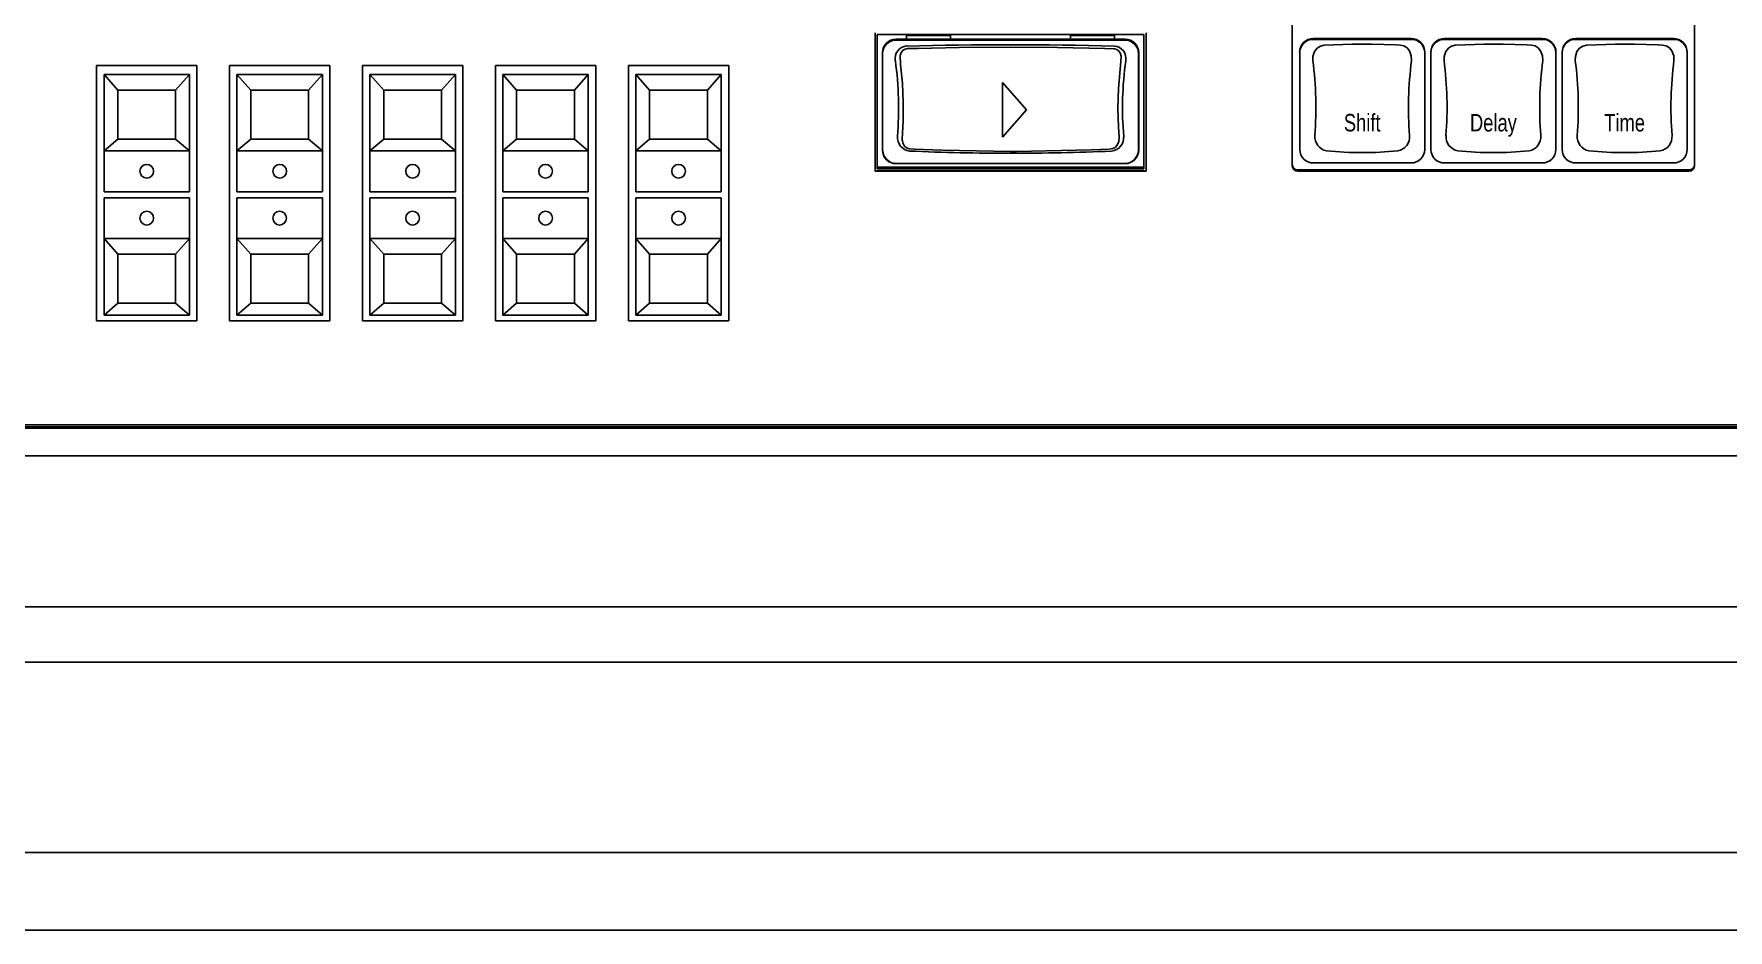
# Model space of a CAD drawing. Header units: inches. Extents: x 0.6 to 61.5, y 0.9 to 41.7.
# Drawn here: x 14.76 to 24.45, y 13.73 to 18.86 of the extents above; entities that cross this region are included whole.
import ezdxf
from ezdxf.enums import TextEntityAlignment as Align

# ---------------------------------------------------------------- set-up
doc = ezdxf.new("R2010")
doc.units = ezdxf.units.IN
doc.header["$MEASUREMENT"] = 0
doc.layers.add('KEYCAP LABELS', color=2, linetype='Continuous')
doc.layers.add('OBJECT', color=7, linetype='Continuous')
doc.styles.get("Standard").update_dxf_attribs({"font": 'arial.ttf'})

msp = doc.modelspace()

# ---------------------------------------------------------------- linework, layer by layer
at = {"layer": 'KEYCAP LABELS'}
for p, q in [((20.2989, 18.5806), (20.4366, 18.4244)), ((20.2989, 18.2681), (20.2989, 18.5806)), ((20.2989, 18.2681), (20.4366, 18.4244))]:
    msp.add_line(p, q, dxfattribs=at)
at = {"layer": 'OBJECT'}
for p, q in [((21.9552, 21.8054), (21.9552, 18.1052)), ((24.2542, 18.1052), (24.2542, 21.8054)), ((19.5702, 18.8655), (19.5702, 18.0743)), ((21.1072, 18.8547), (19.5822, 18.8547)), ((19.5822, 18.8547), (19.5822, 18.0873)), ((20.9992, 18.8284), (19.6902, 18.8284)), ((19.6902, 18.8284), (19.6904, 18.824)), ((19.6904, 18.824), (20.9989, 18.824)), ((19.7502, 18.8494), (19.7502, 18.8547)), ((20.0022, 18.8494), (19.7502, 18.8494)), ((19.7502, 18.8494), (19.7502, 18.8284)), ((20.0022, 18.8494), (20.0022, 18.8547)), ((20.0022, 18.8284), (20.0022, 18.8494)), ((20.6872, 18.8494), (20.6872, 18.8547)), ((20.6872, 18.8494), (20.9392, 18.8494)), ((20.6872, 18.8284), (20.6872, 18.8494)), ((20.9392, 18.8494), (20.9392, 18.8547)), ((20.9392, 18.8494), (20.9392, 18.8284)), ((20.9989, 18.824), (20.9992, 18.8284)), ((21.1072, 18.0873), (21.1072, 18.8547)), ((21.1192, 18.0743), (21.1192, 18.8655)), ((22.6342, 18.832), (22.0752, 18.832)), ((22.0754, 18.8276), (22.6339, 18.8276)), ((23.3842, 18.832), (22.8252, 18.832)), ((22.8254, 18.8276), (23.3839, 18.8276)), ((24.1342, 18.832), (23.5752, 18.832)), ((23.5754, 18.8276), (24.1339, 18.8276)), ((19.6124, 18.7472), (19.6122, 18.7512)), ((19.6122, 18.7512), (19.6122, 18.1976)), ((21.0772, 18.7512), (21.077, 18.7472)), ((21.0772, 18.1976), (21.0772, 18.7512)), ((21.9974, 18.7508), (21.9972, 18.7547)), ((22.7122, 18.7547), (22.7119, 18.7508)), ((22.7474, 18.7508), (22.7472, 18.7547)), ((23.4622, 18.7547), (23.4619, 18.7508)), ((23.4974, 18.7508), (23.4972, 18.7547)), ((24.2122, 18.7547), (24.2119, 18.7508)), ((15.6939, 18.6774), (15.1199, 18.6774)), ((15.1199, 18.6774), (15.1199, 17.2177)), ((15.1628, 18.627), (15.2415, 18.538)), ((15.651, 18.627), (15.1628, 18.627)), ((15.1628, 18.627), (15.1628, 17.9564)), ((15.651, 18.627), (15.5722, 18.538)), ((15.651, 17.9564), (15.651, 18.627)), ((15.6939, 17.2177), (15.6939, 18.6774)), ((16.4539, 18.6774), (15.8799, 18.6774)), ((15.8799, 18.6774), (15.8799, 17.2177)), ((15.9228, 18.627), (16.0015, 18.538)), ((16.411, 18.627), (15.9228, 18.627)), ((15.9228, 18.627), (15.9228, 17.9564)), ((16.411, 18.627), (16.3322, 18.538)), ((16.411, 17.9564), (16.411, 18.627)), ((16.4539, 17.2177), (16.4539, 18.6774)), ((17.2139, 18.6774), (16.6399, 18.6774)), ((16.6399, 18.6774), (16.6399, 17.2177)), ((16.6828, 18.627), (16.7615, 18.538)), ((17.171, 18.627), (16.6828, 18.627)), ((16.6828, 18.627), (16.6828, 17.9564)), ((17.171, 18.627), (17.0922, 18.538)), ((17.171, 17.9564), (17.171, 18.627)), ((17.2139, 17.2177), (17.2139, 18.6774)), ((17.9739, 18.6774), (17.3999, 18.6774)), ((17.3999, 18.6774), (17.3999, 17.2177)), ((17.4428, 18.627), (17.5215, 18.538)), ((17.931, 18.627), (17.4428, 18.627)), ((17.4428, 18.627), (17.4428, 17.9564)), ((17.931, 18.627), (17.8522, 18.538)), ((17.931, 17.9564), (17.931, 18.627)), ((17.9739, 17.2177), (17.9739, 18.6774)), ((18.7339, 18.6774), (18.1599, 18.6774)), ((18.1599, 18.6774), (18.1599, 17.2177)), ((18.2028, 18.627), (18.2815, 18.538)), ((18.691, 18.627), (18.2028, 18.627)), ((18.2028, 18.627), (18.2028, 17.9564)), ((18.691, 18.627), (18.6122, 18.538)), ((18.691, 17.9564), (18.691, 18.627)), ((18.7339, 17.2177), (18.7339, 18.6774)), ((15.5722, 18.538), (15.2415, 18.538)), ((15.2415, 18.538), (15.2415, 18.2573)), ((15.5722, 18.2573), (15.5722, 18.538)), ((16.3322, 18.538), (16.0015, 18.538)), ((16.0015, 18.538), (16.0015, 18.2573)), ((16.3322, 18.2573), (16.3322, 18.538)), ((17.0922, 18.538), (16.7615, 18.538)), ((16.7615, 18.538), (16.7615, 18.2573)), ((17.0922, 18.2573), (17.0922, 18.538)), ((17.8522, 18.538), (17.5215, 18.538)), ((17.5215, 18.538), (17.5215, 18.2573)), ((17.8522, 18.2573), (17.8522, 18.538)), ((18.6122, 18.538), (18.2815, 18.538)), ((18.2815, 18.538), (18.2815, 18.2573)), ((18.6122, 18.2573), (18.6122, 18.538)), ((15.1628, 18.1903), (15.2415, 18.2573)), ((15.2415, 18.2573), (15.5722, 18.2573)), ((15.651, 18.1903), (15.5722, 18.2573)), ((15.9228, 18.1903), (16.0015, 18.2573)), ((16.0015, 18.2573), (16.3322, 18.2573)), ((16.411, 18.1903), (16.3322, 18.2573)), ((16.6828, 18.1903), (16.7615, 18.2573)), ((16.7615, 18.2573), (17.0922, 18.2573)), ((17.171, 18.1903), (17.0922, 18.2573)), ((17.4428, 18.1903), (17.5215, 18.2573)), ((17.5215, 18.2573), (17.8522, 18.2573)), ((17.931, 18.1903), (17.8522, 18.2573)), ((18.2028, 18.1903), (18.2815, 18.2573)), ((18.2815, 18.2573), (18.6122, 18.2573)), ((18.691, 18.1903), (18.6122, 18.2573)), ((15.1628, 18.1903), (15.651, 18.1903)), ((15.9228, 18.1903), (16.411, 18.1903)), ((16.6828, 18.1903), (17.171, 18.1903)), ((17.4428, 18.1903), (17.931, 18.1903)), ((18.2028, 18.1903), (18.691, 18.1903)), ((19.6122, 18.1976), (19.6124, 18.1941)), ((19.6124, 18.1925), (19.6126, 18.1889)), ((21.0768, 18.1889), (21.077, 18.1925)), ((21.077, 18.1941), (21.0772, 18.1976)), ((22.634, 18.1206), (22.0754, 18.1206)), ((23.384, 18.1206), (22.8254, 18.1206)), ((24.134, 18.1206), (23.5754, 18.1206)), ((21.1192, 18.0754), (19.5702, 18.0754)), ((19.5702, 18.0743), (21.1192, 18.0743)), ((21.1072, 18.0961), (19.5822, 18.0961)), ((19.5822, 18.0873), (21.1072, 18.0873)), ((24.2229, 18.0806), (21.9864, 18.0806)), ((21.9864, 18.0743), (24.2229, 18.0743)), ((15.1628, 17.9564), (15.651, 17.9564)), ((15.651, 17.9219), (15.1628, 17.9219)), ((15.1628, 17.9219), (15.1628, 17.2513)), ((15.651, 17.9219), (15.651, 17.2513)), ((15.9228, 17.9564), (16.411, 17.9564)), ((16.411, 17.9219), (15.9228, 17.9219)), ((15.9228, 17.9219), (15.9228, 17.2513)), ((16.411, 17.9219), (16.411, 17.2513)), ((16.6828, 17.9564), (17.171, 17.9564)), ((17.171, 17.9219), (16.6828, 17.9219)), ((16.6828, 17.9219), (16.6828, 17.2513)), ((17.171, 17.9219), (17.171, 17.2513)), ((17.4428, 17.9564), (17.931, 17.9564)), ((17.931, 17.9219), (17.4428, 17.9219)), ((17.4428, 17.9219), (17.4428, 17.2513)), ((17.931, 17.9219), (17.931, 17.2513)), ((18.2028, 17.9564), (18.691, 17.9564)), ((18.691, 17.9219), (18.2028, 17.9219)), ((18.2028, 17.9219), (18.2028, 17.2513)), ((18.691, 17.9219), (18.691, 17.2513)), ((15.1628, 17.688), (15.2415, 17.5991)), ((15.651, 17.688), (15.1628, 17.688)), ((15.651, 17.688), (15.5722, 17.5991)), ((15.9228, 17.688), (16.0015, 17.5991)), ((16.411, 17.688), (15.9228, 17.688)), ((16.411, 17.688), (16.3322, 17.5991)), ((16.6828, 17.688), (16.7615, 17.5991)), ((17.171, 17.688), (16.6828, 17.688)), ((17.171, 17.688), (17.0922, 17.5991)), ((17.4428, 17.688), (17.5215, 17.5991)), ((17.931, 17.688), (17.4428, 17.688)), ((17.931, 17.688), (17.8522, 17.5991)), ((18.2028, 17.688), (18.2815, 17.5991)), ((18.691, 17.688), (18.2028, 17.688)), ((18.691, 17.688), (18.6122, 17.5991)), ((15.5722, 17.5991), (15.2415, 17.5991)), ((15.2415, 17.5991), (15.2415, 17.3184)), ((15.5722, 17.3184), (15.5722, 17.5991)), ((16.3322, 17.5991), (16.0015, 17.5991)), ((16.0015, 17.5991), (16.0015, 17.3184)), ((16.3322, 17.3184), (16.3322, 17.5991)), ((17.0922, 17.5991), (16.7615, 17.5991)), ((16.7615, 17.5991), (16.7615, 17.3184)), ((17.0922, 17.3184), (17.0922, 17.5991)), ((17.8522, 17.5991), (17.5215, 17.5991)), ((17.5215, 17.5991), (17.5215, 17.3184)), ((17.8522, 17.3184), (17.8522, 17.5991)), ((18.6122, 17.5991), (18.2815, 17.5991)), ((18.2815, 17.5991), (18.2815, 17.3184)), ((18.6122, 17.3184), (18.6122, 17.5991)), ((15.1628, 17.2513), (15.2415, 17.3184)), ((15.1628, 17.2513), (15.651, 17.2513)), ((15.2415, 17.3184), (15.5722, 17.3184)), ((15.651, 17.2513), (15.5722, 17.3184)), ((15.9228, 17.2513), (16.0015, 17.3184)), ((15.9228, 17.2513), (16.411, 17.2513)), ((16.0015, 17.3184), (16.3322, 17.3184)), ((16.411, 17.2513), (16.3322, 17.3184)), ((16.6828, 17.2513), (16.7615, 17.3184)), ((16.6828, 17.2513), (17.171, 17.2513)), ((16.7615, 17.3184), (17.0922, 17.3184)), ((17.171, 17.2513), (17.0922, 17.3184)), ((17.4428, 17.2513), (17.5215, 17.3184)), ((17.4428, 17.2513), (17.931, 17.2513)), ((17.5215, 17.3184), (17.8522, 17.3184)), ((17.931, 17.2513), (17.8522, 17.3184)), ((18.2028, 17.2513), (18.2815, 17.3184)), ((18.2028, 17.2513), (18.691, 17.2513)), ((18.2815, 17.3184), (18.6122, 17.3184)), ((18.691, 17.2513), (18.6122, 17.3184)), ((15.1199, 17.2177), (15.6939, 17.2177)), ((15.8799, 17.2177), (16.4539, 17.2177)), ((16.6399, 17.2177), (17.2139, 17.2177)), ((17.3999, 17.2177), (17.9739, 17.2177)), ((18.1599, 17.2177), (18.7339, 17.2177)), ((1.2992, 16.6118), (31.1797, 16.6118)), ((31.1805, 16.6038), (1.2992, 16.6038)), ((31.1797, 16.6226), (1.3112, 16.6226)), ((31.181, 16.4452), (1.2992, 16.4452)), ((34.1692, 15.5825), (1.2992, 15.5825)), ((34.1692, 15.2654), (1.2992, 15.2654)), ((34.1692, 14.1784), (1.2992, 14.1784)), ((1.2992, 13.7336), (34.1692, 13.7336))]:
    msp.add_line(p, q, dxfattribs=at)
at = {"layer": 'OBJECT', "flags": 128}
for points in [[(19.6904, 18.8239), (19.6904, 18.824), (19.6904, 18.824)], [(20.999, 18.8239), (20.3447, 18.8239), (19.6904, 18.8239)], [(22.0726, 18.7074), (22.0726, 18.7074), (22.0732, 18.7294), (22.0822, 18.7579), (22.0977, 18.7779), (22.1155, 18.7894), (22.1366, 18.7939), (22.1932, 18.7969), (22.2999, 18.8002), (22.4106, 18.8001), (22.5461, 18.7954), (22.5715, 18.794), (22.5925, 18.7899), (22.6111, 18.7784), (22.6247, 18.7622), (22.6354, 18.734), (22.6368, 18.7074), (22.6368, 18.7074)], [(22.8226, 18.7074), (22.8226, 18.7074), (22.8232, 18.7294), (22.8322, 18.7579), (22.8477, 18.7779), (22.8655, 18.7894), (22.8866, 18.7939), (22.9432, 18.7969), (23.0499, 18.8002), (23.1606, 18.8001), (23.2961, 18.7954), (23.3215, 18.794), (23.3425, 18.7899), (23.3611, 18.7784), (23.3747, 18.7622), (23.3854, 18.734), (23.3868, 18.7074), (23.3868, 18.7074)], [(23.5726, 18.7074), (23.5726, 18.7074), (23.5732, 18.7294), (23.5822, 18.7579), (23.5977, 18.7779), (23.6155, 18.7894), (23.6366, 18.7939), (23.6932, 18.7969), (23.7999, 18.8002), (23.9106, 18.8001), (24.0461, 18.7954), (24.0715, 18.794), (24.0925, 18.7899), (24.1111, 18.7784), (24.1247, 18.7622), (24.1354, 18.734), (24.1368, 18.7074), (24.1368, 18.7074)], [(19.6135, 18.7464), (19.6126, 18.7468), (19.6124, 18.7472)], [(19.6124, 18.1941), (19.6124, 18.1941), (19.6124, 18.1942), (19.6124, 18.1944), (19.6124, 18.1953), (19.6124, 18.1986), (19.6124, 18.2117), (19.6124, 18.2636), (19.6124, 18.4707), (19.6124, 18.678), (19.6124, 18.7299), (19.6124, 18.7429), (19.6124, 18.7461), (19.6124, 18.7469), (19.6124, 18.7471), (19.6124, 18.7472), (19.6124, 18.7472), (19.6124, 18.7472), (19.6124, 18.7472), (19.6124, 18.7472)], [(19.6135, 18.7464), (19.6135, 18.4698), (19.6135, 18.3149), (19.6135, 18.2468), (19.6135, 18.22), (19.6135, 18.1928)], [(20.3447, 18.187), (20.379, 18.187), (20.8067, 18.196), (20.9074, 18.2002), (20.9293, 18.2026), (20.9419, 18.2092), (20.9542, 18.222), (20.9633, 18.2436), (20.9646, 18.2674), (20.9608, 18.3253), (20.9582, 18.4344), (20.9613, 18.5459), (20.9751, 18.7006), (20.9767, 18.732), (20.9706, 18.7515), (20.9625, 18.7627), (20.9518, 18.7705), (20.9388, 18.7742), (20.8842, 18.7757), (20.6139, 18.7809), (20.3426, 18.7826), (20.0501, 18.7806), (19.8141, 18.776), (19.7553, 18.7744), (19.7422, 18.7724), (19.7307, 18.7662), (19.7194, 18.7526), (19.7134, 18.7359), (19.7164, 18.683), (19.7263, 18.5746), (19.7309, 18.4662), (19.73, 18.3591), (19.7243, 18.2572), (19.7284, 18.2356), (19.7389, 18.2171), (19.7505, 18.207), (19.7654, 18.2013), (19.798, 18.1995), (19.8448, 18.1975), (19.955, 18.1934), (20.3447, 18.187)], [(21.0759, 18.7464), (21.0767, 18.7468), (21.077, 18.7472)], [(21.077, 18.7472), (21.077, 18.7472), (21.077, 18.7472), (21.077, 18.7472), (21.077, 18.7472), (21.077, 18.7471), (21.077, 18.7469), (21.077, 18.7461), (21.077, 18.7429), (21.077, 18.7299), (21.077, 18.678), (21.077, 18.4707), (21.077, 18.2636), (21.077, 18.2117), (21.077, 18.1986), (21.077, 18.1953), (21.077, 18.1944), (21.077, 18.1942), (21.077, 18.1941), (21.077, 18.1941), (21.077, 18.1941)], [(21.9974, 18.1977), (21.9974, 18.1977), (21.9974, 18.1978), (21.9974, 18.198), (21.9974, 18.1988), (21.9974, 18.2022), (21.9974, 18.2152), (21.9974, 18.2672), (21.9974, 18.4742), (21.9974, 18.6816), (21.9974, 18.7335), (21.9974, 18.7464), (21.9974, 18.7497), (21.9974, 18.7505), (21.9974, 18.7507), (21.9974, 18.7508), (21.9974, 18.7508), (21.9974, 18.7508), (21.9974, 18.7508), (21.9974, 18.7508)], [(22.7119, 18.7508), (22.7119, 18.7508), (22.7119, 18.7508), (22.7119, 18.7508), (22.7119, 18.7508), (22.7119, 18.7507), (22.7119, 18.7505), (22.7119, 18.7497), (22.7119, 18.7464), (22.7119, 18.7335), (22.7119, 18.6816), (22.7119, 18.4742), (22.7119, 18.2672), (22.7119, 18.2152), (22.7119, 18.2022), (22.7119, 18.1988), (22.7119, 18.198), (22.7119, 18.1978), (22.7119, 18.1977), (22.7119, 18.1977), (22.7119, 18.1977)], [(22.7474, 18.1977), (22.7474, 18.1977), (22.7474, 18.1978), (22.7474, 18.198), (22.7474, 18.1988), (22.7474, 18.2022), (22.7474, 18.2152), (22.7474, 18.2672), (22.7474, 18.4742), (22.7474, 18.6816), (22.7474, 18.7335), (22.7474, 18.7464), (22.7474, 18.7497), (22.7474, 18.7505), (22.7474, 18.7507), (22.7474, 18.7508), (22.7474, 18.7508), (22.7474, 18.7508), (22.7474, 18.7508), (22.7474, 18.7508)], [(23.4619, 18.7508), (23.4619, 18.7508), (23.4619, 18.7508), (23.4619, 18.7508), (23.4619, 18.7508), (23.4619, 18.7507), (23.4619, 18.7505), (23.4619, 18.7497), (23.4619, 18.7464), (23.4619, 18.7335), (23.4619, 18.6816), (23.4619, 18.4742), (23.4619, 18.2672), (23.4619, 18.2152), (23.4619, 18.2022), (23.4619, 18.1988), (23.4619, 18.198), (23.4619, 18.1978), (23.4619, 18.1977), (23.4619, 18.1977), (23.4619, 18.1977)], [(23.4974, 18.1977), (23.4974, 18.1977), (23.4974, 18.1978), (23.4974, 18.198), (23.4974, 18.1988), (23.4974, 18.2022), (23.4974, 18.2152), (23.4974, 18.2672), (23.4974, 18.4742), (23.4974, 18.6816), (23.4974, 18.7335), (23.4974, 18.7464), (23.4974, 18.7497), (23.4974, 18.7505), (23.4974, 18.7507), (23.4974, 18.7508), (23.4974, 18.7508), (23.4974, 18.7508), (23.4974, 18.7508), (23.4974, 18.7508)], [(24.2119, 18.7508), (24.2119, 18.7508), (24.2119, 18.7508), (24.2119, 18.7508), (24.2119, 18.7508), (24.2119, 18.7507), (24.2119, 18.7505), (24.2119, 18.7497), (24.2119, 18.7464), (24.2119, 18.7335), (24.2119, 18.6816), (24.2119, 18.4742), (24.2119, 18.2672), (24.2119, 18.2152), (24.2119, 18.2022), (24.2119, 18.1988), (24.2119, 18.198), (24.2119, 18.1978), (24.2119, 18.1977), (24.2119, 18.1977), (24.2119, 18.1977)], [(19.6135, 18.1928), (19.6126, 18.1934), (19.6124, 18.1941)], [(19.69, 18.1177), (19.7226, 18.1177), (19.7548, 18.1177), (19.8053, 18.1177), (19.8956, 18.1177), (20.0568, 18.1177), (20.3447, 18.1177), (20.7111, 18.1177), (20.8723, 18.1177), (20.9432, 18.1177), (20.9711, 18.1177), (20.9994, 18.1177)], [(19.69, 18.1177), (19.6902, 18.1168), (19.6904, 18.117)], [(20.999, 18.117), (20.999, 18.117), (20.9989, 18.117), (20.9988, 18.117), (20.9983, 18.117), (20.9963, 18.117), (20.9886, 18.117), (20.9578, 18.117), (20.835, 18.117), (20.3447, 18.117), (19.8543, 18.117), (19.7316, 18.117), (19.7008, 18.117), (19.693, 18.117), (19.6911, 18.117), (19.6906, 18.117), (19.6905, 18.117), (19.6904, 18.117), (19.6904, 18.117), (19.6904, 18.117)], [(20.9994, 18.1177), (20.9992, 18.1168), (20.999, 18.117)], [(21.0759, 18.1928), (21.0767, 18.1934), (21.077, 18.1941)]]:
    msp.add_lwpolyline(points, dxfattribs=at)
at = {"layer": 'OBJECT'}
for centre in [(15.407, 18.0731), (16.167, 18.0731), (16.927, 18.0731), (17.687, 18.0731), (18.447, 18.0731), (15.4068, 17.8052), (16.1668, 17.8052), (16.9268, 17.8052), (17.6868, 17.8052), (18.4468, 17.8052)]:
    msp.add_circle(centre, 0.0392, dxfattribs=at)
for centre, radius, start, end in [((19.6894, 18.747), 0.077, 89.25858, 179.86377), ((19.6914, 18.7459), 0.078, 90.7561, 179.65261), ((19.7567, 18.718), 0.0719, 94.85166, 190.63039), ((20.3447, -5.0982), 23.8952, 88.57551, 91.42449), ((20.9321, 18.7176), 0.0723, 349.73268, 84.78527), ((20.9998, 18.7469), 0.0771, 0.19763, 90.68003), ((20.998, 18.746), 0.0779, 0.33109, 89.26019), ((22.0744, 18.7507), 0.0769, 89.19293, 179.92938), ((22.6349, 18.7506), 0.0771, 0.1623, 90.71539), ((22.8244, 18.7507), 0.0769, 89.19293, 179.92938), ((23.3849, 18.7506), 0.0771, 0.1623, 90.71539), ((23.5744, 18.7507), 0.0769, 89.19293, 179.92938), ((24.1349, 18.7506), 0.0771, 0.1623, 90.71539), ((17.7412, 18.4352), 1.9635, 355.275, 7.88788), ((22.926, 18.4358), 1.9414, 172.04007, 184.79705), ((-513.5921, 18.5328), 534.668, 359.963565, 0.022891), ((20.0049, 18.4389), 2.085, 355.56742, 7.3993), ((24.7005, 18.439), 2.0811, 172.58942, 184.44386), ((20.7549, 18.4389), 2.085, 355.56742, 7.3993), ((25.4505, 18.439), 2.0811, 172.58942, 184.44386), ((21.5049, 18.4389), 2.085, 355.56742, 7.3993), ((26.2005, 18.439), 2.0811, 172.58942, 184.44386), ((19.7772, 18.2677), 0.0794, 175.78585, 263.3101), ((20.9133, 18.2667), 0.0784, 275.95139, 4.95266), ((22.166, 18.2713), 0.0825, 175.54839, 259.32291), ((22.5442, 18.2707), 0.0817, 280.17386, 4.95483), ((22.916, 18.2713), 0.0825, 175.54839, 259.32291), ((23.2942, 18.2707), 0.0817, 280.17386, 4.95483), ((23.666, 18.2713), 0.0825, 175.54839, 259.32291), ((24.0442, 18.2707), 0.0817, 280.17386, 4.95483), ((19.6902, 18.1948), 0.0778, 180.48601, 270.1708), ((19.6922, 18.1964), 0.0787, 182.63477, 268.42966), ((20.3568, 31.9311), 13.7549, 267.54629, 269.9494), ((20.3346, 31.837), 13.6609, 270.04232, 272.46198), ((20.9992, 18.1948), 0.0778, 269.82906, 359.51414), ((20.9972, 18.1964), 0.0787, 271.57027, 357.36531), ((21.9863, 18.1117), 0.0311, 180.28153, 270.27879), ((22.075, 18.1981), 0.0775, 180.32952, 270.32724), ((22.356, 20.1906), 2.0109, 264.13907, 269.96127), ((22.3535, 20.1873), 2.0076, 270.03401, 275.86565), ((22.6341, 18.1984), 0.0778, 269.87477, 359.46848), ((22.825, 18.1981), 0.0775, 180.32952, 270.32724), ((23.106, 20.1906), 2.0109, 264.13907, 269.96127), ((23.1035, 20.1873), 2.0076, 270.03401, 275.86565), ((23.3841, 18.1984), 0.0778, 269.87477, 359.46848), ((23.575, 18.1981), 0.0775, 180.32952, 270.32724), ((23.856, 20.1906), 2.0109, 264.13907, 269.96127), ((23.8535, 20.1873), 2.0076, 270.03401, 275.86565), ((24.1341, 18.1984), 0.0778, 269.87477, 359.46848), ((24.2231, 18.1117), 0.0311, 269.72121, 359.71847), ((21.9863, 18.1054), 0.0311, 180.28153, 270.27879), ((24.2231, 18.1054), 0.0311, 269.72121, 359.71847)]:
    msp.add_arc(centre, radius, start, end, dxfattribs=at)
for centre, major_axis, start_param, end_param in [((19.6902, 18.7512), (0.078, -0.0003), 1.574728, 3.145448), ((20.9992, 18.7512), (0.078, 0.0003), 6.27933, 7.85005), ((22.0752, 18.7547), (0.078, -0.0003), 1.574728, 3.145448), ((22.6342, 18.7547), (0.078, 0.0003), 6.27933, 7.85005), ((22.8252, 18.7547), (0.078, -0.0003), 1.574728, 3.145448), ((23.3842, 18.7547), (0.078, 0.0003), 6.27933, 7.85005), ((23.5752, 18.7547), (0.078, -0.0003), 1.574728, 3.145448), ((24.1342, 18.7547), (0.078, 0.0003), 6.27933, 7.85005)]:
    msp.add_ellipse(centre, major_axis=major_axis, ratio=0.990268, start_param=start_param, end_param=end_param, dxfattribs=at)

# ---------------------------------------------------------------- texts
at = {"layer": 'KEYCAP LABELS', "width": 0.75}
for s, p in [('Shift', (22.3547, 18.301)), ('Delay', (23.1047, 18.301)), ('Time', (23.8547, 18.301))]:
    msp.add_text(s, height=0.1, dxfattribs=at).set_placement(p, align=Align.CENTER)

doc.saveas('drawing.dxf')
